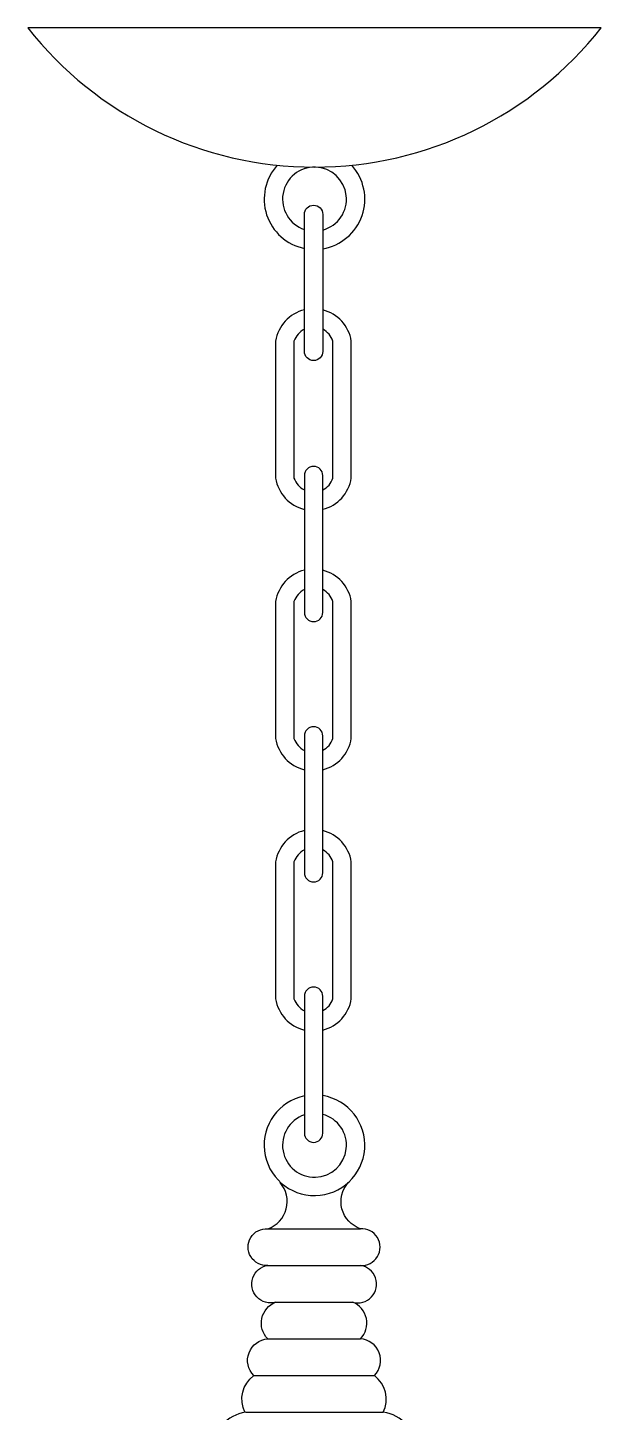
# Model space of a CAD drawing. Extents: x -61990 to -61155, y -37127 to -36121.
# Drawn here: x -61662.5 to -61487.5, y -36543.4 to -36121 of the extents above; entities that cross this region are included whole.
import ezdxf

# ---------------------------------------------------------------- set-up
doc = ezdxf.new("R2010")
doc.units = 0
doc.header["$MEASUREMENT"] = 0
for name, color, linetype in [('3', 3, 'CONTINUOUS'), ('4', 4, 'CONTINUOUS'), ('7', 7, 'CONTINUOUS')]:
    doc.layers.add(name, color=color, linetype=linetype)

msp = doc.modelspace()

# ---------------------------------------------------------------- linework, layer by layer
at = {"layer": '3'}
for p, q in [((-61589.2, -36487.41), (-61560.97, -36487.41)), ((-61589.2, -36498.61), (-61560.97, -36498.61)), ((-61586.8, -36509.81), (-61563.36, -36509.81)), ((-61589.2, -36521.01), (-61560.97, -36521.01)), ((-61593.48, -36532.21), (-61556.69, -36532.21))]:
    msp.add_line(p, q, dxfattribs=at)
at = {"layer": '4'}
msp.add_line((-61595.95, -36543.41), (-61553.98, -36543.41), dxfattribs=at)
msp.add_lwpolyline([(-61487.47, -36121.03), (-61662.47, -36121.03, 0.486202)], format="xyb", close=True, dxfattribs=at)
msp.add_lwpolyline([(-61595.95, -36543.41, 0.353581), (-61606.31, -36554.61), (-61606.31, -36599.02), (-61543.86, -36599.02), (-61543.86, -36554.61, 0.368703), (-61553.98, -36543.41)], format="xyb", dxfattribs=at)
at = {"layer": '7'}
for points in [[(-61578.05, -36177.99, -1), (-61572.45, -36177.99), (-61572.45, -36219.77, -1), (-61578.05, -36219.77)], [(-61578.05, -36299.42, 1), (-61572.45, -36299.42), (-61572.45, -36257.65, 1), (-61578.05, -36257.65)], [(-61578.05, -36337.07), (-61578.05, -36378.84, 1), (-61572.45, -36378.84), (-61572.45, -36337.07, 1)], [(-61572.45, -36458.26), (-61572.45, -36416.49, 1), (-61578.05, -36416.49), (-61578.05, -36458.26, 1)]]:
    msp.add_lwpolyline(points, format="xyb", close=True, dxfattribs=at)
for points in [[(-61578.05, -36207.11, 0.302545), (-61586.82, -36216.65), (-61586.82, -36258.43, 0.302545), (-61578.05, -36267.97, 0.302545)], [(-61572.45, -36267.96, 0.30144), (-61563.73, -36258.43), (-61563.73, -36216.65, 0.30144), (-61572.45, -36207.12)], [(-61578.05, -36213.02, 0.199814), (-61581.22, -36216.65), (-61581.22, -36258.43, 0.199814), (-61578.05, -36262.06)], [(-61572.45, -36262.04, 0.197687), (-61569.33, -36258.43), (-61569.33, -36216.65, 0.197687), (-61572.45, -36213.04)], [(-61578.05, -36286.53, 0.302545), (-61586.82, -36296.07), (-61586.82, -36337.85, 0.302545), (-61578.05, -36347.39)], [(-61572.45, -36347.38, 0.30144), (-61563.73, -36337.85), (-61563.73, -36296.07, 0.30144), (-61572.45, -36286.54)], [(-61578.05, -36292.44, 0.199814), (-61581.22, -36296.07), (-61581.22, -36337.85, 0.199814), (-61578.05, -36341.48, 0.199814)], [(-61572.45, -36341.46, 0.197687), (-61569.33, -36337.85), (-61569.33, -36296.07, 0.197687), (-61572.45, -36292.46)], [(-61578.05, -36365.95, 0.302545), (-61586.82, -36375.49), (-61586.82, -36417.27, 0.302545), (-61578.05, -36426.81, 0.302545)], [(-61572.45, -36426.8, 0.30144), (-61563.73, -36417.27), (-61563.73, -36375.49, 0.30144), (-61572.45, -36365.96, 0.30144)], [(-61578.05, -36371.86, 0.199814), (-61581.22, -36375.49), (-61581.22, -36417.27, 0.199814), (-61578.05, -36420.9)], [(-61572.45, -36420.88, 0.197687), (-61569.33, -36417.27), (-61569.33, -36375.49, 0.197687), (-61572.45, -36371.88)], [(-61596.19, -36543.41, -0.362459), (-61593.48, -36532.21, -0.643038), (-61589.2, -36521.01, -0.541433), (-61586.8, -36509.81, -1.068352), (-61589.2, -36498.61, -1.074737), (-61589.2, -36487.41, 0.535025), (-61585.48, -36473.35)], [(-61553.98, -36543.41, 0.362459), (-61556.69, -36532.21, 0.643038), (-61560.97, -36521.01, 0.541433), (-61563.36, -36509.81, 1.068352), (-61560.97, -36498.61, 1.074737), (-61560.97, -36487.41, -0.535025), (-61564.68, -36473.35)]]:
    msp.add_lwpolyline(points, format="xyb", dxfattribs=at)
for centre, radius, start, end in [((-61574.97, -36173.33), 15.35, 137.692, 258.4026), ((-61574.97, -36173.33), 9.75, 284.9317, 251.5517), ((-61574.97, -36173.33), 15.35, 279.4212, 42.308), ((-61574.97, -36461.95), 15.35, 101.5974, 80.5788), ((-61574.97, -36461.95), 9.75, 108.4483, 75.0683)]:
    msp.add_arc(centre, radius, start, end, dxfattribs=at)

doc.saveas('drawing.dxf')
